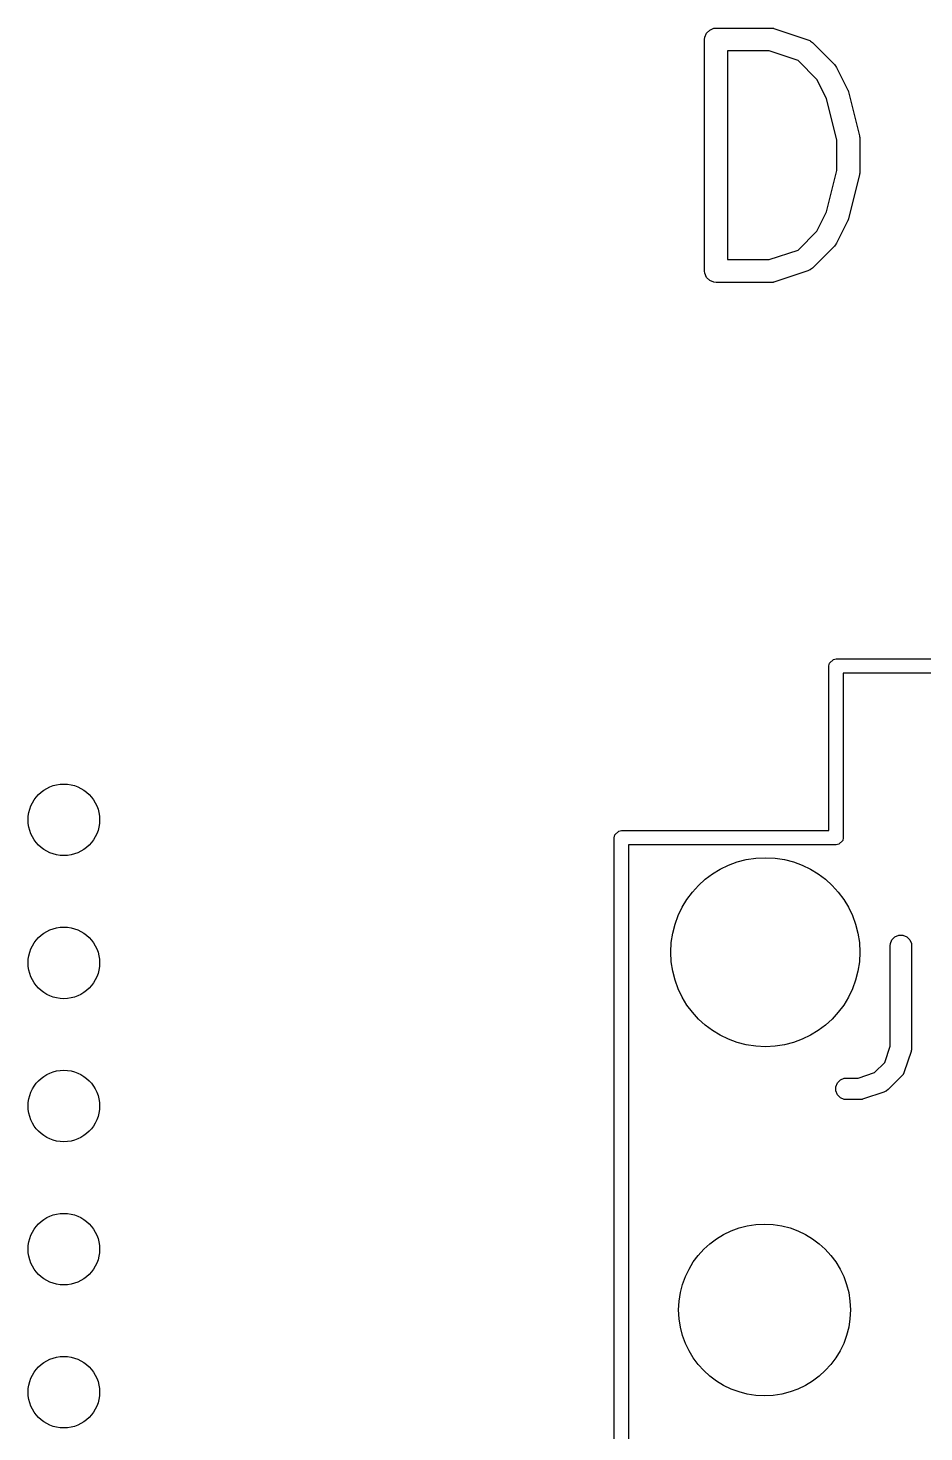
# Model space of a CAD drawing. Extents: x 0.58 to 7.69, y -5.21 to -0.56.
# Drawn here: x 3.1437 to 3.3901, y -0.9981 to -0.6119 of the extents above; entities that cross this region are included whole.
import ezdxf

# ---------------------------------------------------------------- set-up
doc = ezdxf.new("R2010")
doc.units = 0
doc.header["$MEASUREMENT"] = 0
doc.layers.add('BLACK', color=7, linetype='CONTINUOUS')

msp = doc.modelspace()

# ---------------------------------------------------------------- linework, layer by layer
at = {"layer": 'BLACK', "linetype": 'CONTINUOUS'}
for p, q in [((3.32981, -0.61443), (3.33028, -0.6133)), ((3.33028, -0.6133), (3.33115, -0.61243)), ((3.33115, -0.61243), (3.33228, -0.61196)), ((3.33228, -0.61196), (3.3329, -0.6119)), ((3.3329, -0.6119), (3.34806, -0.6119)), ((3.34806, -0.6119), (3.34837, -0.61193)), ((3.34837, -0.61193), (3.34846, -0.61192)), ((3.34846, -0.61192), (3.34857, -0.61195)), ((3.34857, -0.61195), (3.34868, -0.61196)), ((3.34868, -0.61196), (3.34875, -0.61199)), ((3.34875, -0.61199), (3.34906, -0.61206)), ((3.34906, -0.61206), (3.35816, -0.61509)), ((3.32975, -0.61505), (3.32981, -0.61443)), ((3.32975, -0.67875), (3.32975, -0.61505)), ((3.35816, -0.61509), (3.35872, -0.61534)), ((3.35872, -0.61534), (3.35881, -0.61542)), ((3.35881, -0.61542), (3.35891, -0.61546)), ((3.35891, -0.61546), (3.35939, -0.61585)), ((3.35939, -0.61585), (3.36546, -0.62192)), ((3.34755, -0.6182), (3.33605, -0.6182)), ((3.33605, -0.6182), (3.33605, -0.6756)), ((3.35546, -0.62083), (3.34755, -0.6182)), ((3.36064, -0.62601), (3.35546, -0.62083)), ((3.36546, -0.62192), (3.36565, -0.62216)), ((3.36565, -0.62216), (3.36572, -0.62222)), ((3.36572, -0.62222), (3.36578, -0.62231)), ((3.36578, -0.62231), (3.36585, -0.6224)), ((3.36585, -0.6224), (3.36588, -0.62247)), ((3.36588, -0.62247), (3.36605, -0.62274)), ((3.36605, -0.62274), (3.36908, -0.62881)), ((3.36329, -0.63131), (3.36064, -0.62601)), ((3.36908, -0.62881), (3.3691, -0.62885)), ((3.3691, -0.62885), (3.36911, -0.62887)), ((3.36911, -0.62887), (3.3692, -0.62913)), ((3.3692, -0.62913), (3.3693, -0.62938)), ((3.3693, -0.62938), (3.3693, -0.6294)), ((3.3693, -0.6294), (3.36932, -0.62945)), ((3.36932, -0.62945), (3.37235, -0.64158)), ((3.36615, -0.64274), (3.36329, -0.63131)), ((3.36615, -0.65106), (3.36615, -0.64274)), ((3.37235, -0.64158), (3.37237, -0.64169)), ((3.37237, -0.64169), (3.37239, -0.64173)), ((3.37239, -0.64173), (3.37241, -0.64196)), ((3.37241, -0.64196), (3.37244, -0.64219)), ((3.37244, -0.64219), (3.37244, -0.64224)), ((3.37244, -0.64224), (3.37245, -0.64235)), ((3.37245, -0.64235), (3.37245, -0.65145)), ((3.36329, -0.66248), (3.36615, -0.65106)), ((3.37235, -0.65221), (3.36932, -0.66434)), ((3.37237, -0.6521), (3.37235, -0.65221)), ((3.37239, -0.65206), (3.37237, -0.6521)), ((3.37241, -0.65183), (3.37239, -0.65206)), ((3.37244, -0.6516), (3.37241, -0.65183)), ((3.37245, -0.65145), (3.37244, -0.65155)), ((3.37244, -0.65155), (3.37244, -0.6516)), ((3.36064, -0.66778), (3.36329, -0.66248)), ((3.35546, -0.67296), (3.36064, -0.66778)), ((3.36908, -0.66499), (3.36605, -0.67106)), ((3.3691, -0.66494), (3.36908, -0.66499)), ((3.36911, -0.66493), (3.3691, -0.66494)), ((3.3692, -0.66467), (3.36911, -0.66493)), ((3.3693, -0.66441), (3.3692, -0.66467)), ((3.36932, -0.66434), (3.3693, -0.66439)), ((3.3693, -0.66439), (3.3693, -0.66441)), ((3.36546, -0.67187), (3.35939, -0.67794)), ((3.36565, -0.67163), (3.36546, -0.67187)), ((3.36572, -0.67158), (3.36565, -0.67163)), ((3.36578, -0.67148), (3.36572, -0.67158)), ((3.36585, -0.6714), (3.36578, -0.67148)), ((3.36588, -0.67132), (3.36585, -0.6714)), ((3.36605, -0.67106), (3.36588, -0.67132)), ((3.33605, -0.6756), (3.34755, -0.6756)), ((3.34755, -0.6756), (3.35546, -0.67296)), ((3.32981, -0.67936), (3.32975, -0.67875)), ((3.33028, -0.6805), (3.32981, -0.67936)), ((3.35816, -0.6787), (3.34906, -0.68174)), ((3.35872, -0.67845), (3.35816, -0.6787)), ((3.35881, -0.67838), (3.35872, -0.67845)), ((3.35891, -0.67833), (3.35881, -0.67838)), ((3.35939, -0.67794), (3.35891, -0.67833)), ((3.33115, -0.68137), (3.33028, -0.6805)), ((3.33228, -0.68184), (3.33115, -0.68137)), ((3.3329, -0.6819), (3.33228, -0.68184)), ((3.34806, -0.6819), (3.3329, -0.6819)), ((3.34837, -0.68187), (3.34806, -0.6819)), ((3.34846, -0.68187), (3.34837, -0.68187)), ((3.34857, -0.68185), (3.34846, -0.68187)), ((3.34868, -0.68184), (3.34857, -0.68185)), ((3.34875, -0.68181), (3.34868, -0.68184)), ((3.34906, -0.68174), (3.34875, -0.68181)), ((3.36396, -0.7874), (3.36411, -0.78665)), ((3.36396, -0.83268), (3.36396, -0.7874)), ((3.36411, -0.78665), (3.36517, -0.78558)), ((3.36517, -0.78558), (3.36593, -0.78543)), ((3.36593, -0.78543), (3.42301, -0.78543)), ((3.42498, -0.78937), (3.36789, -0.78937)), ((3.36789, -0.78937), (3.36789, -0.83465)), ((3.3049, -0.83465), (3.30505, -0.83389)), ((3.30505, -0.83389), (3.30612, -0.83283)), ((3.30612, -0.83283), (3.30687, -0.83268)), ((3.30687, -0.83268), (3.36396, -0.83268)), ((3.3049, -1.26772), (3.3049, -0.83465)), ((3.36593, -0.83661), (3.30884, -0.83661)), ((3.30884, -0.83661), (3.30884, -1.26575)), ((3.36668, -0.83646), (3.36593, -0.83661)), ((3.36774, -0.8354), (3.36668, -0.83646)), ((3.36789, -0.83465), (3.36774, -0.8354)), ((3.38078, -0.86436), (3.38084, -0.86379)), ((3.38078, -0.89201), (3.38078, -0.86436)), ((3.38084, -0.86379), (3.38128, -0.86272)), ((3.38128, -0.86272), (3.3821, -0.86191)), ((3.3821, -0.86191), (3.38316, -0.86147)), ((3.38316, -0.86147), (3.38431, -0.86147)), ((3.38431, -0.86147), (3.38538, -0.86191)), ((3.38538, -0.86191), (3.38619, -0.86272)), ((3.38619, -0.86272), (3.38663, -0.86379)), ((3.38663, -0.86379), (3.38669, -0.86436)), ((3.38669, -0.86436), (3.38669, -0.89248)), ((3.37928, -0.89651), (3.38078, -0.89201)), ((3.38654, -0.89342), (3.38466, -0.89904)), ((3.3866, -0.89313), (3.38654, -0.89342)), ((3.38663, -0.89306), (3.3866, -0.89313)), ((3.38664, -0.89296), (3.38663, -0.89306)), ((3.38667, -0.89285), (3.38664, -0.89296)), ((3.38669, -0.89248), (3.38666, -0.89278)), ((3.38666, -0.89278), (3.38667, -0.89285)), ((3.37201, -0.90078), (3.37652, -0.89928)), ((3.37652, -0.89928), (3.37928, -0.89651)), ((3.38432, -0.89975), (3.38395, -0.9002)), ((3.38436, -0.89965), (3.38432, -0.89975)), ((3.38443, -0.89957), (3.38436, -0.89965)), ((3.38466, -0.89904), (3.38443, -0.89957)), ((3.36584, -0.90316), (3.36628, -0.90209)), ((3.36584, -0.90431), (3.36584, -0.90316)), ((3.36628, -0.90209), (3.3671, -0.90128)), ((3.3671, -0.90128), (3.36816, -0.90084)), ((3.36816, -0.90084), (3.36874, -0.90078)), ((3.36874, -0.90078), (3.37201, -0.90078)), ((3.38395, -0.9002), (3.3802, -0.90395)), ((3.36628, -0.90537), (3.36584, -0.90431)), ((3.3671, -0.90619), (3.36628, -0.90537)), ((3.36816, -0.90663), (3.3671, -0.90619)), ((3.36874, -0.90669), (3.36816, -0.90663)), ((3.37249, -0.90669), (3.36874, -0.90669)), ((3.37278, -0.90666), (3.37249, -0.90669)), ((3.37286, -0.90666), (3.37278, -0.90666)), ((3.37296, -0.90664), (3.37286, -0.90666)), ((3.37306, -0.90663), (3.37296, -0.90664)), ((3.37314, -0.9066), (3.37306, -0.90663)), ((3.37342, -0.90653), (3.37314, -0.9066)), ((3.37904, -0.90466), (3.37342, -0.90653)), ((3.37957, -0.90442), (3.37904, -0.90466)), ((3.37965, -0.90435), (3.37957, -0.90442)), ((3.37975, -0.90431), (3.37965, -0.90435)), ((3.3802, -0.90395), (3.37975, -0.90431))]:
    msp.add_line(p, q, dxfattribs=at)
at = {"layer": 'BLACK'}
for centre, radius in [((3.15354, -0.82972), 0.00984), ((3.34646, -0.86614), 0.026), ((3.15354, -0.86909), 0.00984), ((3.15354, -0.90846), 0.00984), ((3.15354, -0.94783), 0.00984), ((3.34624, -0.96457), 0.02362), ((3.15354, -0.9872), 0.00984)]:
    msp.add_circle(centre, radius, dxfattribs=at)

doc.saveas('drawing.dxf')
